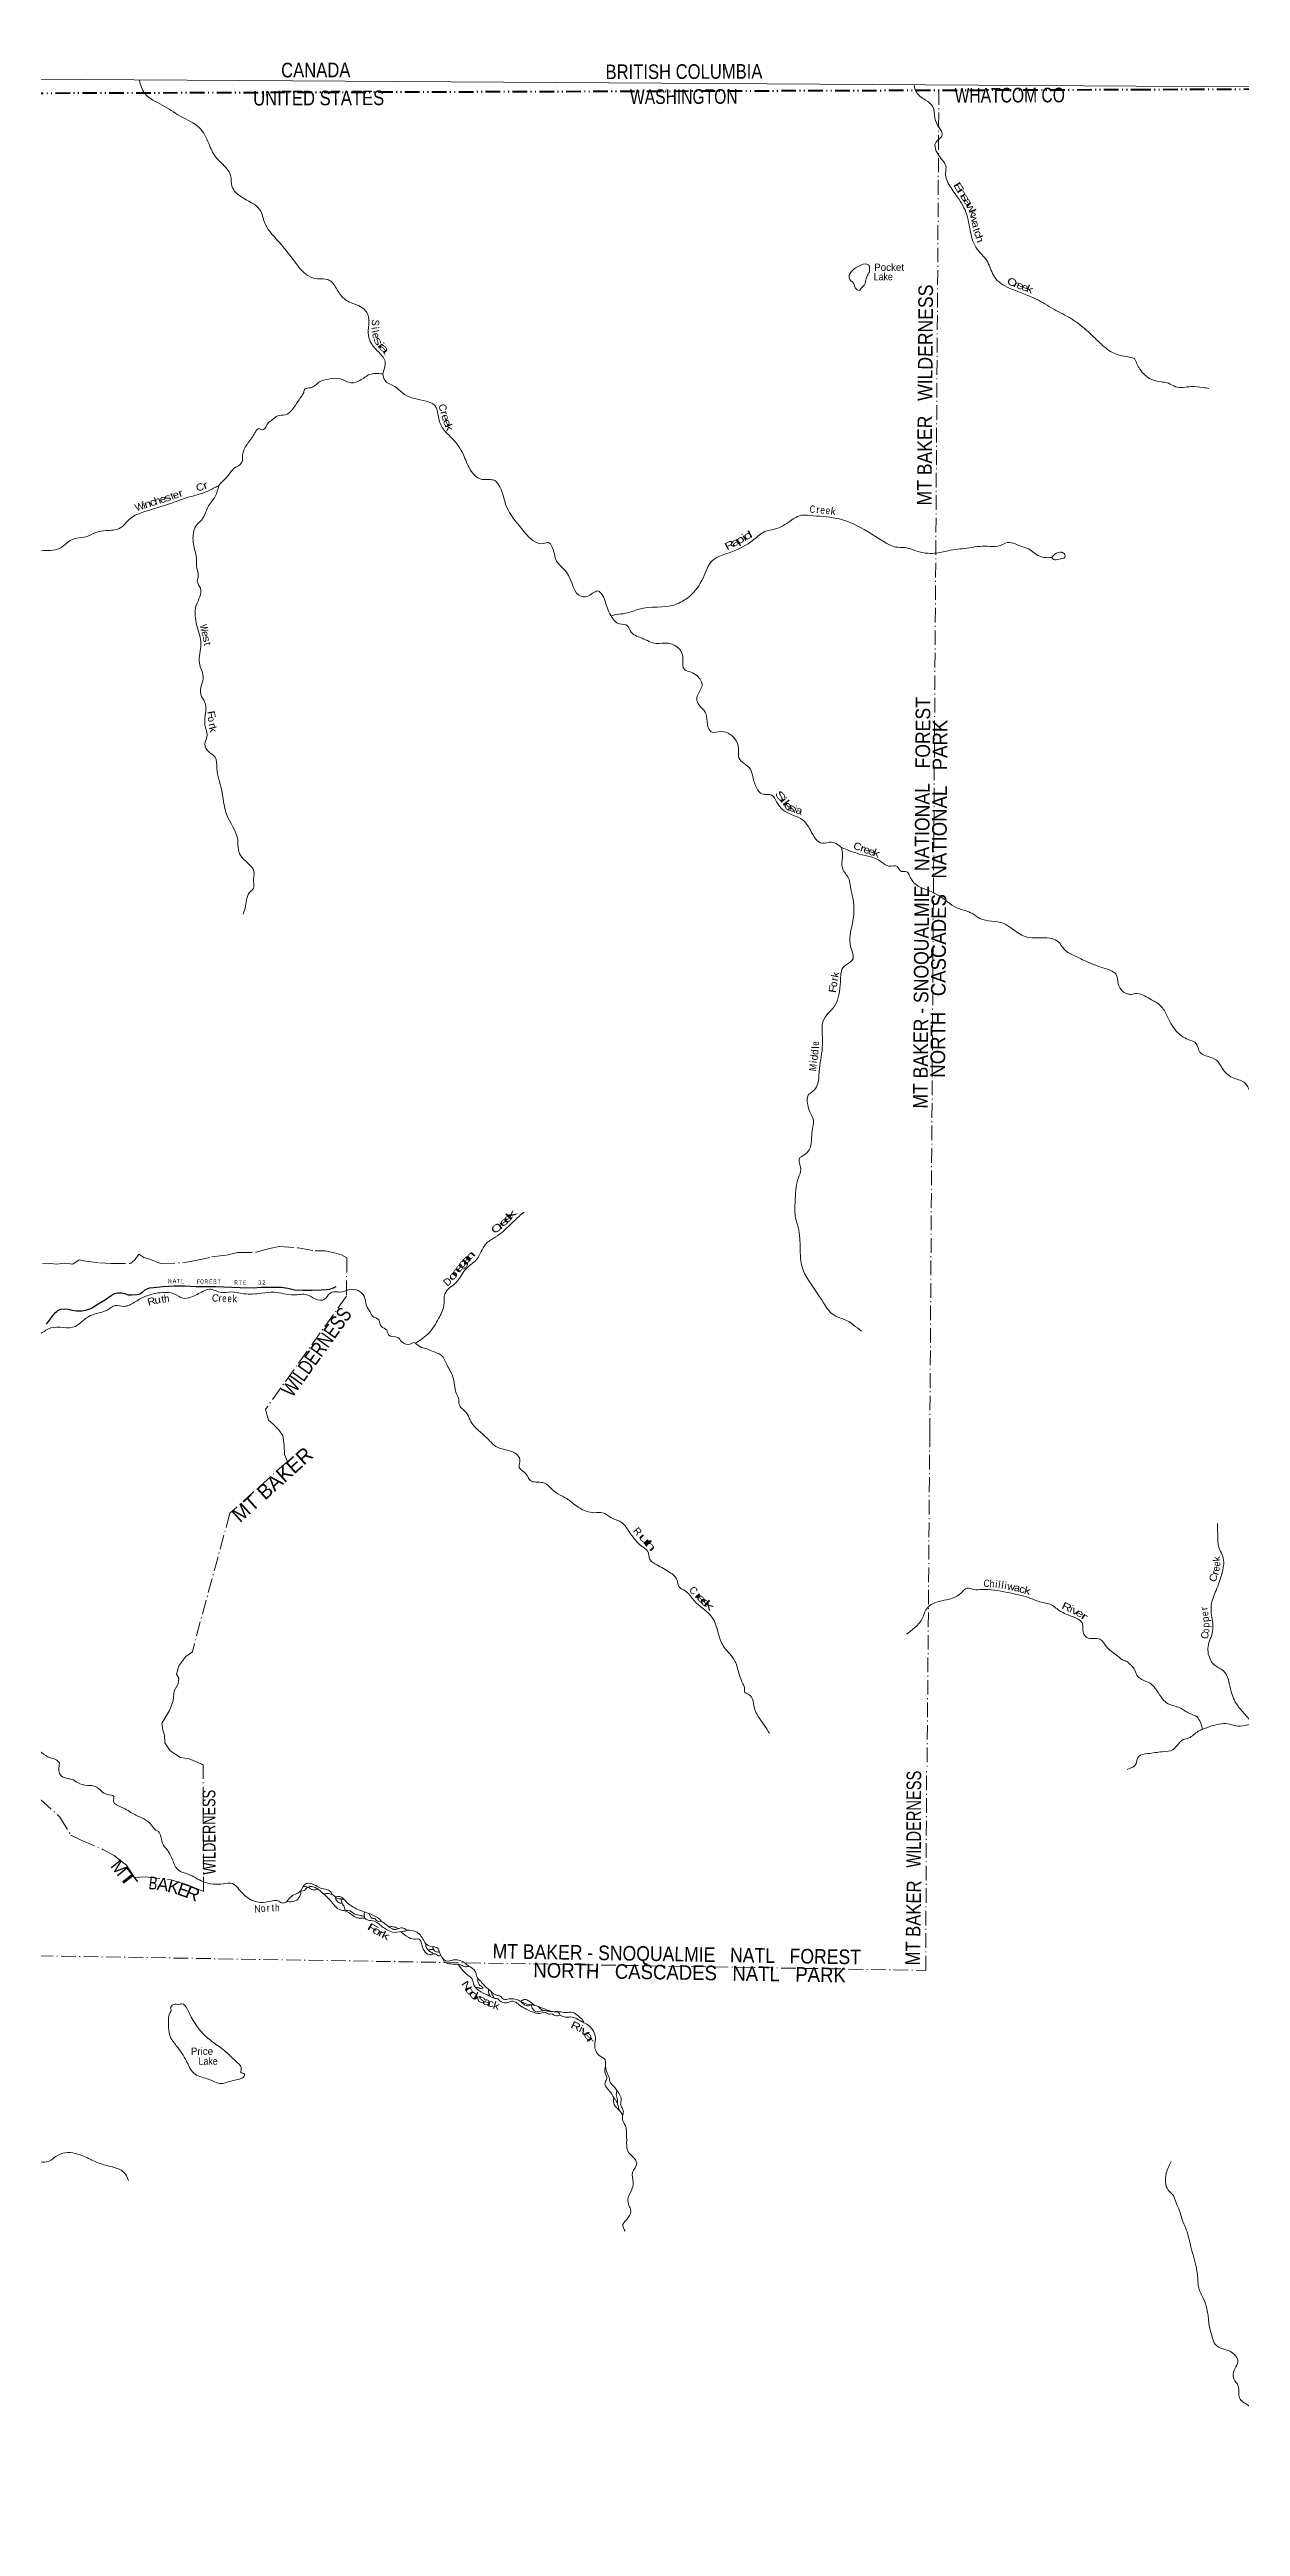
# Model space of a CAD drawing. Header units: feet. Extents: x -244583 to 4, y 367440 to 553773.
# Drawn here: x -151029 to -118425, y 485155 to 552939 of the extents above; entities that cross this region are included whole.
import ezdxf
from ezdxf.enums import TextEntityAlignment as Align

# ---------------------------------------------------------------- set-up
doc = ezdxf.new("R2010")
doc.units = ezdxf.units.FT
doc.header["$LTSCALE"] = 80
doc.linetypes.add('DASH_DOUBLE_DOT', pattern=[9.2, 5, -1.2, 0.3, -1.2, 0.3, -1.2])
doc.linetypes.add('DOT_DASHED', pattern=[7.7, 5, -1.2, 0.3, -1.2])
for name, color, linetype, lineweight in [('10', 7, 'DASH_DOUBLE_DOT', 70), ('29', 7, 'Continuous', 25), ('39', 7, 'Continuous', 13), ('4', 7, 'Continuous', 13), ('44', 7, 'DOT_DASHED', 13)]:
    doc.layers.add(name, color=color, linetype=linetype, lineweight=lineweight)
for name, color, linetype in [('12', 7, 'Continuous'), ('30', 7, 'Continuous'), ('41', 7, 'Continuous')]:
    doc.layers.add(name, color=color, linetype=linetype)

msp = doc.modelspace()

# ---------------------------------------------------------------- linework, layer by layer
at = {"layer": '10'}
for p, q in [((-151602.39, 551746.4), (-121280.68, 551845.33)), ((-121280.67, 551846.84), (-90959.98, 551960.61))]:
    msp.add_line(p, q, dxfattribs=at)
at = {"layer": '29'}
for points in [[(-151108.91, 518058.21), (-151028.42, 518164.59), (-150973.2, 518238.29), (-150925.74, 518303.61), (-150863.3, 518372.83), (-150832.1, 518406.42), (-150805.21, 518430.01), (-150762.17, 518453.18), (-150709.3, 518465.98), (-150626.09, 518475.79), (-150519.34, 518467.11), (-150414.93, 518442.13), (-150294.63, 518420.97), (-150140.6, 518424.88), (-150037.14, 518440.41), (-149944.91, 518465.34), (-149863.7, 518504.71), (-149744.29, 518588.64), (-149589.97, 518681.95), (-149493.9, 518735.96), (-149337.51, 518843.22), (-149263.73, 518885.53), (-149203.7, 518909.02), (-149161.95, 518916.84), (-149058.91, 518910.86), (-148976.5, 518894.55), (-148880.33, 518863.72), (-148781.45, 518859.12), (-148625.65, 518867.22), (-148560.35, 518891.83), (-148484.41, 518936.41), (-148401.67, 519009.15), (-148354.69, 519028.17), (-148279.35, 519050.5), (-148184.13, 519060.17)], [(-148184.13, 519060.17), (-147920.68, 519089.75), (-147627.16, 519110.46), (-147326.31, 519102.64), (-147023.6, 519088.7), (-146779.01, 519092.46), (-146471.95, 519090.55), (-146036.13, 519067.07), (-145807.97, 519061.14), (-145458.66, 519052.06), (-145227.84, 519070.35), (-144934.85, 519070.83), (-144684.43, 519066.34), (-144509.35, 519039.53), (-144320.7, 519000.37), (-144092.57, 518984.17), (-143841.82, 518991.82), (-143589.11, 518997.39), (-143454.23, 519002.98), (-143352.45, 519013.42), (-143255.88, 519049.95), (-143178.47, 519091.96)]]:
    msp.add_lwpolyline(points, dxfattribs=at)
at = {"layer": '39'}
for p, q in [((-143053.35, 502325.45), (-142969.32, 502323.4)), ((-135335.05, 496414.91), (-135421.17, 496538.97))]:
    msp.add_line(p, q, dxfattribs=at)
for points in [[(-148574.83, 552103.27), (-148419.28, 551736.4), (-147945.95, 551417.03), (-147450.39, 551119.96), (-146920.44, 550792.56), (-146669.44, 550367.71), (-146483.19, 550003.52), (-146171.6, 549673.88), (-146074.43, 549495.83), (-146033.79, 549198.3), (-145788.95, 548913.12), (-145269.09, 548551.3), (-145135.4, 548191.1), (-144967.4, 547920.02), (-144688.17, 547606.53), (-144325.95, 547143.33), (-143957.71, 546755.04), (-143694.8, 546664.21), (-143409.71, 546642.23), (-143308.57, 546577.56), (-143102.14, 546282.21), (-142865.43, 546053.71), (-142477.11, 545880.01), (-142313.21, 545683.82), (-142300.69, 545119.05), (-142221.69, 544900.5), (-142005.18, 544643.63), (-141837.19, 544378.62), (-141885.54, 544131.6), (-141905.71, 544060.73)], [(-127360, 551970.47), (-127298.97, 551769.97), (-127046.09, 551555.65), (-126849.85, 551375.68), (-126793.02, 551061.97), (-126677.61, 550809.05), (-126594.57, 550594.56), (-126628.89, 550531.77), (-126766.29, 550398.03), (-126683.15, 550037.78), (-126486.81, 549710.04), (-126498.84, 549558.21), (-126464.34, 549374.03), (-126261.92, 549024.03), (-125966.4, 548548.61), (-125828.55, 548004.21), (-125668.5, 547528.66), (-125344.72, 547118.05), (-125162.48, 546715.4), (-124755.88, 546412.17), (-124019.72, 546111.29), (-123538.33, 545834.45), (-123050.88, 545567.73), (-122810.17, 545399.96), (-122526.94, 545155.3), (-122201.21, 544843.89), (-121833.07, 544605.4), (-121467.06, 544522.77), (-121321.97, 544482.59)], [(-128583.62, 546938.65), (-128583.67, 547009.5), (-128656.49, 547064.09), (-128840.46, 547029.49), (-129044.57, 546895.67), (-129141.5, 546715.41), (-129103.02, 546622.33), (-129024.12, 546553.59), (-128985.63, 546444.31), (-128914.82, 546367.46), (-128868.3, 546349.29), (-128785.46, 546432.37), (-128716.77, 546509.36), (-128694.58, 546588.33), (-128634.04, 546760.46), (-128577.52, 546890.08), (-128583.62, 546938.65)], [(-121324.3, 544483.23), (-121180.61, 544194), (-120850.67, 543907.18), (-120557.49, 543840.86), (-120395.74, 543804.69), (-120203.57, 543711.9), (-119771.06, 543716.62), (-119455.72, 543690.81), (-119287.92, 543666.79)], [(-146396.21, 541005.53), (-146258.83, 541155.47), (-146153.76, 541262.87), (-145963.86, 541489.78), (-145846.64, 541558.73), (-145747.66, 541686.36), (-145743.7, 541817.95), (-145671.08, 542056.89), (-145465.05, 542348.6), (-145384.27, 542488.36), (-145315.57, 542559.28), (-145188.18, 542535.12), (-145042.73, 542721.5), (-144925.53, 542812.71), (-144782.04, 542916.1), (-144577.85, 542940.6), (-144365.67, 543106.81), (-144173.78, 543388.38), (-144070.78, 543556.5), (-144032.43, 543649.66), (-143888.9, 543682.2), (-143634.26, 543846.42), (-143393.71, 543921.57), (-143062.12, 543923.93), (-142766.86, 543816.94), (-142530.35, 543883.98), (-142257.51, 544048.23), (-142120.04, 544076.71), (-141905.71, 544060.73)], [(-141905.71, 544060.73), (-141844.94, 543878.6), (-141575.92, 543714.91), (-141310.91, 543502.62), (-140718.38, 543314.96), (-140487.81, 543205.89), (-140382.46, 542884.13), (-140254.86, 542558.34), (-140001.95, 542293.41), (-139698.37, 541850.4), (-139516.13, 541449.77), (-139190.42, 541174.79), (-138842.64, 541142.75), (-138745.53, 541045.69), (-138514.61, 540424.46), (-138105.8, 539829.72), (-137782.07, 539491.99), (-137507.05, 539419.39), (-137367.56, 539447.88), (-137274.48, 539342.71), (-137146.83, 538935.95), (-136875.7, 538638.65), (-136460.76, 537967), (-136270.72, 537989.46), (-136001.9, 538117.26), (-135912.88, 538034.36), (-135756.94, 537649.89), (-135665.82, 537447.56)], [(-151687.52, 539368.08), (-151500.24, 539287.79), (-151192.88, 539233.44), (-150707.69, 539314.91), (-150426.79, 539519.65), (-150279.23, 539564.33), (-150024.5, 539607.1), (-149769.82, 539720.72), (-149476.69, 539775.67), (-149118.86, 539832.72), (-148807.68, 540112.39), (-148443.87, 540286.85), (-147744.46, 540508.21), (-147257.3, 540676.72), (-146786.31, 540818.9), (-146501.31, 540950.77), (-146396.21, 541005.53)], [(-146396.21, 541005.53), (-146493.06, 540711.91), (-146697.07, 540412.1), (-146854.55, 540081.98), (-147000.02, 539932.03), (-147078.75, 539755.84), (-147080.5, 539353), (-147001.4, 538978.58), (-147003.28, 538778.17), (-146956.61, 538529.23), (-146982.8, 538393.57), (-146897.75, 538195.28), (-147010.66, 537725.52), (-146994.11, 537174.92), (-146886.61, 536673), (-146926.69, 536150.69), (-146823.32, 535776.3), (-146865.63, 535547.51), (-146887.69, 535288.37), (-146782.42, 535084.02), (-146780.06, 534590.09), (-146767.81, 534418.04), (-146713.07, 534189.35), (-146773.54, 533922.08), (-146690.52, 533737.95), (-146500.36, 533582.27), (-146449.6, 533264.5), (-146321.84, 532695.8), (-146181.87, 532015.77), (-145878.12, 531317.69), (-145857.71, 531036.33), (-145811.11, 530900.75), (-145432.72, 530447.69), (-145444.65, 530158.2), (-145448.58, 529982.08), (-145531.42, 529896.97), (-145662.57, 529502.1), (-145725.25, 529274.79)], [(-123590.27, 539036.67), (-123792.52, 539038.57), (-124031.17, 539131.44), (-124182.89, 539250.72), (-124387.15, 539327.44), (-124801.71, 539444.43), (-125070.55, 539344.97), (-125347.54, 539346.71), (-125911.61, 539295.53), (-126429.15, 539224.15), (-126789, 539154.96), (-127312.7, 539223.26), (-127603.91, 539312.03), (-127872.83, 539323.9), (-128105.41, 539420.84), (-128936.73, 539915.95), (-129480.74, 540109.73), (-130222.81, 540187.93), (-130437.13, 540193.78), (-130740.31, 540043.67), (-131182.94, 539810.43), (-131447.76, 539745.38), (-131750.89, 539528.47), (-132423.93, 539167.46), (-132878.7, 538954.45), (-133139.19, 538476.45), (-133510.88, 537974.04), (-133911.05, 537746.91), (-134887.52, 537624.46), (-135257.45, 537510.72), (-135516.22, 537478.07), (-135663.16, 537445.1)], [(-123589.3, 539035.63), (-123503.46, 539131.98), (-123325.57, 539180.74), (-123232.52, 539120.11), (-123234.5, 539045.21), (-123392.17, 538996.46), (-123539.75, 538982.14), (-123590.34, 539036.75)], [(-135665.82, 537447.56), (-135421.02, 537221.08), (-135208.69, 537170.69), (-135137.84, 537039.18), (-134806.11, 536828.99), (-134425.9, 536685.65), (-134086.24, 536690.04), (-133736.3, 536465.7), (-133691.69, 536271.41), (-133644.98, 535971.86), (-133471.06, 535901.18), (-133297.1, 535796.09), (-133165.51, 535533.07), (-133298.75, 535239.41), (-133294.6, 535085.56), (-133059.85, 534767.98), (-133017.19, 534464.38), (-132917.98, 534268.12), (-132643.01, 534272.45), (-132224.31, 534007.69), (-132165.5, 533754.71), (-132155.26, 533558.36), (-131843.68, 533248.96), (-131772.78, 533038.5), (-131667.43, 532722.81), (-131515.68, 532567.1), (-131262.92, 532532.94), (-131123.3, 532354.94), (-130947.24, 532126.37), (-130411.27, 531859.71), (-130198.78, 531576.52), (-129870.99, 531216.52), (-129626.37, 531249.16), (-129454.47, 531184.56), (-129350.52, 531099.47)], [(-129350.82, 531101.49), (-129320.83, 530899.26), (-129336.81, 530609.77), (-129300.33, 530482.28), (-129138.41, 530229.4), (-129103.91, 530033.08), (-129036.98, 529727.47), (-129020.45, 529205.22), (-129101.03, 528771.93), (-129112.95, 528464.22), (-129052, 528018.94), (-129278.33, 527848.67), (-129375.09, 527423.46), (-129423.37, 527071.18), (-129520.24, 526793.75), (-129702.06, 526574.94), (-129857.57, 526329.84), (-129873.51, 525983.67), (-129873.26, 525617.27), (-129959.77, 524973.45), (-130010.06, 524596.87), (-130129.24, 524434.81), (-130256.54, 524327.39), (-130272.54, 524062.19), (-130217.82, 523869.93), (-130116.57, 523639.27), (-130152.76, 523341.65), (-130200.98, 522898.28), (-130411.1, 522661.22), (-130491.94, 522610.53), (-130467.5, 522357.52), (-130542.09, 522025.46), (-130616.48, 521420.11), (-130614.19, 521017.27), (-130535.12, 520699.54), (-130478.12, 520122.66), (-130441.42, 519679.38), (-129937.38, 518795.26), (-129506.37, 518275.45), (-129192.9, 518152.29), (-129027.04, 518041.12), (-128802.49, 517863.21)], [(-129351.3, 531101.66), (-128859.87, 530924.02), (-128259.23, 530712.08), (-128044.83, 530592.86), (-127824.44, 530582.96), (-127703.04, 530445.43), (-127583.75, 530449.6), (-127456.25, 530267.55), (-126968.75, 529923.91), (-126687.62, 529788.56), (-126194.06, 529453.03), (-125761.27, 529291.52), (-125559, 529160.15), (-124922.02, 529027.19), (-124636.82, 528849.34), (-124266.68, 528649.31), (-123728.85, 528627.58), (-123423.49, 528530.73), (-123245.41, 528308.23), (-122964.26, 528134.43), (-122531.44, 527934.46), (-122070.35, 527768.93), (-121835.73, 527641.64), (-121770.84, 527368.42), (-121655.46, 527170.16), (-121517.92, 527093.37), (-121416.82, 527079.3)], [(-121416.82, 527079.3), (-121264.36, 527107.58), (-121054.05, 527041.13), (-120857.82, 526934.19), (-120612.98, 526772.69), (-120444.77, 526505.85), (-120187.35, 526079.3), (-119853.46, 525845.09), (-119637, 525732.11), (-119537.58, 525503.62), (-119260.45, 525366.45), (-119039.92, 525237.29), (-118887.94, 525006.85), (-118602.58, 524788.75), (-118295.14, 524653.66), (-118161.38, 524439.38), (-117952.84, 524231.28), (-117788.75, 524013), (-117646.94, 523816.94), (-117369.34, 523410.65), (-117233.59, 523212.56), (-116962.05, 522802.22), (-116929.32, 522573.61), (-116799.74, 522444.31), (-116666.12, 522310.97), (-116669.6, 521983.16), (-116622.89, 521853.73), (-116588.17, 521643.34), (-116587.37, 521179.97), (-116607.17, 520943.19), (-116576.36, 520653.88), (-116610.46, 520506.11), (-116922.72, 519918.82), (-117015.32, 519700.14), (-117146.36, 519505.68), (-117356.35, 519383.94), (-117438.98, 519250.26), (-117521.23, 518894), (-117692.58, 518634.73), (-117777.09, 518416.06), (-117821, 518090.22), (-117842.37, 517588.36), (-117732.72, 517295.12), (-117639.35, 517064.59), (-117210.29, 516725.31), (-116936.78, 516345.32), (-116869.6, 516064.16), (-116968.24, 515835.36), (-117044.74, 515661.22), (-117070.48, 515351.59), (-117260.08, 515126.68), (-117296.31, 515037.59), (-117328.51, 514954.58)], [(-141006.77, 517538.58), (-140630.34, 517828.94), (-140377.86, 518209.76), (-140234.55, 518568.21), (-140204.44, 518890.11), (-139909.46, 519192.03), (-139749.87, 519402.72), (-139634.74, 519566.81), (-139327.6, 519838.38), (-139097.38, 520241.45), (-138826.58, 520436.06), (-138602.27, 520604.31), (-138309.29, 520885.98), (-138036.51, 521125.13)], [(-151837.16, 517615.57), (-151524.03, 517704.52), (-151261.26, 517810.05), (-150990.42, 517954.06), (-150321.22, 517997.24), (-150183.8, 518092.53), (-149951.4, 518270.9), (-149749.27, 518348.03), (-149454.14, 518441.45), (-149229.8, 518567.18), (-148995.25, 518545.15), (-148702.16, 518656.79), (-148419.2, 518810.92), (-147936.05, 518924.78), (-147622.64, 518888.66), (-147379.94, 518769.47), (-147157.55, 518796.01), (-146822.03, 518958.3), (-146646.17, 519013.13), (-146328.68, 518924.38), (-146063.82, 518938.82), (-145716.03, 518890.59), (-145226.75, 518903.23), (-144874.97, 518931.93), (-144341.14, 518857.57), (-143987.32, 518864), (-143760.8, 518750.87), (-143497.95, 518736.97), (-143348.45, 518909.19), (-143130.11, 518937.75), (-143077.53, 518931.73), (-142810.7, 519008.92), (-142416.31, 518821.06), (-142353.46, 518562.02), (-142254.27, 518396.12), (-142187.47, 518276.76), (-142017.57, 518177.74), (-141944.66, 517991.57), (-141799.02, 517894.55), (-141742.31, 517754.93), (-141497.62, 517694.45), (-141392.41, 517583.22), (-141135.59, 517520.73), (-141062.83, 517551.17), (-141010.25, 517541.1)], [(-141010.25, 517541.1), (-140842.36, 517419.81), (-140698.78, 517381.49), (-140530.92, 517312.84), (-140308.44, 517209.82), (-140142.46, 516932.66), (-139984.54, 516608.93), (-139923.65, 516266.88), (-139905.4, 516192), (-139836.55, 516036.2), (-139789.89, 515803.45), (-139684.69, 515708.42), (-139466.09, 515346.29), (-139209.13, 515081.36), (-138980.52, 514869.04), (-138810.57, 514711.32), (-138458.69, 514598.31), (-138155.25, 514351.65), (-138169.26, 514139.09), (-137987.17, 513961.13), (-137863.71, 513777.04), (-137530.07, 513720.7), (-137167.97, 513447.79), (-136927.28, 513316.45), (-136553.05, 513049.62), (-136108.14, 512898.25), (-135887.76, 512898.47), (-135663.24, 512765.09), (-135380.1, 512637.85), (-135129.18, 512332.43), (-134781.16, 511952.22), (-134651.68, 511836.96), (-134594.93, 511624.47), (-134404.77, 511468.79), (-134046.76, 511264.69), (-133848.47, 511052.34), (-133791.73, 510860.09), (-133631.94, 510761.06), (-133391.16, 510502.19), (-132869.18, 510002.72), (-132638.25, 509351.12), (-132565.38, 509225.69), (-132263.86, 508837.33), (-132144.31, 508454.85), (-132046.75, 508213.29)], [(-119056.55, 512598.59), (-119045.73, 512181.77), (-119033.31, 512011.81), (-118899.3, 511653.87), (-118934.94, 511222.81), (-119093.83, 510773.35), (-119226.51, 510358.33), (-119195.46, 509933.45), (-119186.89, 509650.17), (-119313.5, 509233.14), (-119236.04, 508850.82), (-119150.96, 508739.66), (-118894, 508574.13), (-118703.17, 508084.75), (-118538.74, 507670.19), (-118330.13, 507415.55), (-118074.96, 507120.52)], [(-127569.6, 509570.84), (-127327.11, 509767.45), (-127127.12, 510020.69), (-127038.3, 510239.4), (-126828.15, 510415.73), (-126361.19, 510541.71), (-126066.11, 510708.01), (-125910.51, 510833.67), (-125730.54, 510799.44), (-125500.05, 510797.65), (-124812.56, 510715.35), (-124209.95, 510568.19), (-123882.32, 510449.09), (-123641.69, 510392.65), (-123384.79, 510218.82), (-122982.32, 510035.02), (-122747.66, 509857.11), (-122735.39, 509646.6), (-122632.16, 509480.71), (-122274.26, 509432.49), (-122096.2, 509230.24), (-121821.07, 509001.77), (-121653.17, 508872.38), (-121515.36, 508817.2)], [(-121515.36, 508817.2), (-121319.38, 508590.6), (-121234.19, 508414.69), (-121124.9, 508331.9), (-120900.38, 508229.05), (-120558.07, 507800.6), (-120406.26, 507669.31), (-120086.73, 507558.52), (-119817.65, 507401.1), (-119615.38, 507308.34), (-119522.15, 507160.77), (-119460.98, 506973.51)], [(-132046.75, 508213.29), (-132002.55, 508110.86), (-131992.35, 507977.27), (-131935.72, 507951.01), (-131783.97, 507797.31), (-131731.23, 507546.35), (-131581.42, 507252.98), (-131445.82, 507058.78), (-131322.35, 506860.53)], [(-119460.98, 506973.51), (-119243.05, 507051.93), (-118766.18, 507119.45), (-118479.07, 507057.17), (-118268.92, 507085.82), (-118074.96, 507120.52)], [(-151910.56, 506942.68), (-151815.89, 506835.68), (-151639.98, 506811.57), (-151498.38, 506712.52), (-151374.87, 506453.54), (-151247.41, 506332.21), (-151006.71, 506190.75), (-150788.45, 506092.75), (-150756, 506042.47)], [(-121524.94, 505872.74), (-121282.64, 506035), (-121260.57, 506130.14), (-121214.24, 506223.29), (-120961.74, 506304.62), (-120569.73, 506353.79), (-120266.67, 506416.99), (-120125.45, 506571), (-119990.24, 506688.57), (-119840.75, 506733.32), (-119582.36, 506915.83), (-119460.98, 506973.51)], [(-150756, 506042.47), (-150737.91, 505728.99), (-150546.5, 505624.39), (-150413.17, 505601.13), (-150264.14, 505511), (-149987.58, 505436.1), (-149761.31, 505400.01), (-149610.49, 505275.48), (-149463.44, 505191.43), (-149269.74, 505125.25), (-149276.68, 505001.9), (-149047.29, 504834.29), (-148731.02, 504653.89), (-148450.84, 504518.28), (-148237.66, 504346.74), (-148123.31, 504214.39), (-148048.79, 504169.33), (-147981, 504031.26), (-147909.8, 503802.12), (-147779.54, 503631.21), (-147661.85, 503399.71), (-147504.03, 503121.38), (-147235.86, 503004.05), (-146822.68, 502798.66), (-146262.84, 502739.84), (-146022.11, 502746.12), (-145835.18, 502580.86), (-145497.39, 502297.13), (-145176.25, 502234.03), (-144888.7, 502282.45), (-144781.53, 502279.62), (-144670.71, 502220.12), (-144575.57, 502231.55), (-144534.15, 502253.56)], [(-144534.73, 502253.25), (-144408.54, 502398.21), (-144260.34, 502475.99), (-144207.59, 502499.87), (-144156.73, 502541.97)], [(-144534.15, 502253.56), (-144300.18, 502276.01), (-144175.96, 502396.46), (-144155.37, 502446.88), (-144156.73, 502541.97)], [(-144156.73, 502541.97), (-143995.5, 502747.11), (-143781.31, 502717.18), (-143632.25, 502631.1), (-143420.25, 502578.93), (-143320.41, 502506.25), (-143295.57, 502445.63)], [(-144156.73, 502541.97), (-144033.1, 502577.46), (-143978.05, 502639.76), (-143946.53, 502651.86)], [(-144062.68, 502660.48), (-144020.32, 502668.4), (-143945.6, 502651.65)], [(-143945.6, 502651.65), (-143852.44, 502669.16), (-143781.77, 502652.45), (-143677.14, 502596.83)], [(-143944.98, 502651.77), (-143820.76, 502573.84), (-143749.91, 502581.4), (-143677.14, 502596.83)], [(-143677.14, 502596.83), (-143582.53, 502511.37), (-143524.2, 502466.42), (-143418.94, 502477.77), (-143297.81, 502446.52)], [(-143524.23, 502466.44), (-143341.44, 502282.98), (-143060.08, 502028), (-142944.94, 502006.91)], [(-143213.31, 502383.17), (-143247.39, 502425.91), (-143297.81, 502446.52)], [(-143213.87, 502383.87), (-143081.78, 502392.3), (-142870.65, 502216.74), (-142546.37, 502024.15), (-142213.53, 501900.27), (-142008.05, 501783.42), (-141947.79, 501724.3)], [(-143213.45, 502383.34), (-143157.51, 502265.42), (-143078.99, 502214.26), (-143019.46, 502211.42)], [(-143213.31, 502383.17), (-143142.82, 502340.16), (-143082.23, 502327.57), (-143053.92, 502327.36)], [(-143053.92, 502327.36), (-143018.36, 502207.73), (-142962.42, 502110.21), (-142939.53, 502007.34)], [(-142944.94, 502006.91), (-142851.85, 502014.3), (-142674.56, 501915.87), (-142523.16, 501874.27), (-142399.65, 501851.17)], [(-142943.38, 502007.03), (-142755.6, 501896.24), (-142616.62, 501814.28), (-142499.41, 501801.27), (-142397.64, 501803.45)], [(-142403.55, 501968.65), (-142398.23, 501808.6), (-142325.8, 501753.43), (-142146, 501723.76), (-141948.75, 501588.77), (-141829.96, 501511), (-141638.46, 501420.55), (-141369.34, 501436.74), (-141263.9, 501474.39), (-141285.96, 501500.85), (-141411.13, 501534.16), (-141575.28, 501488.86), (-141710.35, 501550.57), (-141857.28, 501652.82), (-141947.79, 501724.3)], [(-142272.35, 501924.12), (-142236.26, 501831.66), (-142173.83, 501792.75), (-142127.24, 501802.52)], [(-142127.24, 501802.52), (-142095.2, 501757.77), (-142016.62, 501714.7), (-141945.46, 501722.46)], [(-141735.46, 501567.02), (-141655.6, 501570.38), (-141588.93, 501559.77), (-141468.71, 501518.67)], [(-141409.38, 501428.38), (-141196.57, 501271.58), (-140996.64, 501227.6), (-140919.76, 501231.07), (-140875.58, 501186.23), (-140826.08, 501036.16), (-140746.31, 500875.75), (-140599.2, 500799.79), (-140520.13, 500825.5)], [(-141261.94, 501477.84), (-141065.83, 501454.7), (-140900.65, 501360.4), (-140812.5, 501240.38), (-140732.52, 501110.31), (-140617.74, 501038.65), (-140393.7, 500972.23), (-140351.34, 500867.44), (-140319.69, 500780.76)], [(-140732.94, 501110.83), (-140701.1, 500976.56), (-140564.4, 500858.2), (-140520.13, 500825.5)], [(-140660.24, 500919.32), (-140586.05, 500943.33), (-140525.39, 500940.85), (-140501.16, 500934.6)], [(-140540.26, 501021.64), (-140489.18, 500912.26), (-140416.6, 500879.34), (-140351.25, 500867.18)], [(-140520.13, 500825.5), (-140433.28, 500808.66), (-140389.06, 500769.89), (-140319.24, 500780.1)], [(-140320.21, 500781.52), (-140270.16, 500708.31), (-140185.72, 500636.87), (-139967.14, 500657.49), (-139765.06, 500631.7), (-139549.67, 500486.45)], [(-140250.03, 500682.07), (-140238.35, 500631.2), (-140097.3, 500555.29), (-139905.24, 500543.74), (-139842.57, 500539.22)], [(-139842.57, 500539.22), (-139731.55, 500508.04), (-139675.12, 500479.3), (-139544.01, 500481.89)], [(-139841.68, 500538.97), (-139696.28, 500347.96), (-139537.44, 500213.25), (-139463.16, 500135.82), (-139411.69, 499977.64), (-139277.27, 499822.89), (-139029.42, 499691.56), (-138858.05, 499613.4), (-138757.03, 499598.48)], [(-139549.67, 500486.45), (-139374.71, 500345.55), (-139345.01, 500254.29), (-139309.32, 500152.88)], [(-139153.43, 499888.72), (-139212.23, 499866.9), (-139268.69, 499891.6), (-139363.46, 499904.82)], [(-139310.66, 500156.7), (-139198.84, 500044.83), (-139090.46, 499926.68), (-138945.68, 499806.24)], [(-139310.12, 500155.16), (-139278.02, 500002.94), (-139205.72, 499929.57), (-139153.43, 499888.72)], [(-139009.4, 499859.25), (-139006.77, 499748.03), (-138960.76, 499653.77)], [(-138946.28, 499806.74), (-138907.96, 499706.83), (-138859.01, 499613.54)], [(-138945.68, 499806.24), (-138853.26, 499718.56), (-138768.54, 499687.58)], [(-138768.54, 499687.58), (-138689.82, 499664.73), (-138601.4, 499583.15), (-138449.64, 499592.13), (-138281.82, 499584.8), (-138162.8, 499541.42), (-137959.19, 499446.84), (-137839.04, 499427.46)], [(-138758.97, 499598.77), (-138704.84, 499541.44), (-138523.21, 499485.46), (-138383.36, 499526.89), (-138302.53, 499516.17), (-138171.66, 499432.25), (-137760.55, 499220.8), (-137550.28, 499209.11), (-137479.34, 499230.83), (-137414.84, 499200), (-137332.07, 499177.12), (-137271.38, 499178.69), (-137196.84, 499137.67), (-137053.79, 499143.19)], [(-138131, 499526.64), (-138018.95, 499576.76), (-137912.03, 499537.52), (-137755.29, 499422)], [(-147639.22, 499442.56), (-147712.78, 499335.89), (-147697.08, 499269.01), (-147723.72, 499218.64), (-147754.53, 499152.11), (-147770.55, 498889.24), (-147736.21, 498595.65), (-147558.21, 498311.09), (-147278.03, 497890.23), (-147084.13, 497565.1), (-146713.11, 497404.52), (-146563.84, 497348.78), (-146364.11, 497276.48), (-146064.29, 497345.04), (-145770.49, 497419.71), (-145691.04, 497500.03), (-145712.92, 497552.79), (-145793.62, 497581.72), (-145791.34, 497618.12), (-145780.57, 497711.09), (-145926.98, 497886.17), (-146230.37, 498171.67), (-146556.37, 498406.75), (-146813.69, 498629.19), (-147255.94, 499300.1), (-147408.52, 499461.06), (-147493.66, 499433.37), (-147560.3, 499448.03), (-147639.22, 499442.56)], [(-138131, 499526.64), (-138060.9, 499454.38), (-137955.43, 499406.35), (-137843.82, 499428.23)], [(-137841.5, 499427.86), (-137798.3, 499316.16), (-137683.55, 499240.45), (-137584.35, 499253.87), (-137511.41, 499271.53), (-137394.18, 499260.53), (-137295.17, 499247.65), (-137198.13, 499240.86), (-137067.04, 499187.27), (-137053.79, 499143.19)], [(-137840.1, 499427.63), (-137783.37, 499425.29), (-137644.12, 499381.76), (-137420.22, 499297.14), (-137306.73, 499249.1)], [(-137646.37, 499382.6), (-137599.99, 499330.86), (-137528.55, 499269.82)], [(-137224.64, 499242.96), (-137072.73, 499241.94), (-136909.05, 499220.48), (-136696.71, 499216.87), (-136551.75, 499122.72), (-136425.17, 499002.41), (-136397.33, 498941.52)], [(-137053.79, 499143.19), (-136901.84, 499095), (-136713.76, 499093.59), (-136596.78, 499046.18), (-136396.48, 498940.98)], [(-136397.96, 498941.92), (-136246.27, 498845.3), (-136158.03, 498739.44), (-136084.68, 498528.5), (-136104.24, 498336.46), (-135982.91, 498046.27), (-135821.99, 497921.66), (-135811.72, 497751.59)], [(-135810.93, 497748.6), (-135826.35, 497589.92), (-135771.02, 497405.41), (-135820.35, 497294.51), (-135804.8, 497205.39), (-135696.53, 497071.06), (-135581.36, 496884.65)], [(-135811.72, 497751.59), (-135755.91, 497540.84), (-135700.22, 497406.9), (-135690.62, 497334), (-135580.35, 497197.63), (-135498.24, 497081.71)], [(-135581.36, 496884.65), (-135567.74, 496691.79), (-135481.47, 496592.02), (-135421.17, 496538.97)], [(-135582.55, 496886.11), (-135526.4, 496816.91), (-135482.44, 496741.73)], [(-135495.15, 497076.91), (-135511.39, 496938.17), (-135487.65, 496863.14), (-135485.62, 496747.23)], [(-135498.24, 497081.71), (-135404.21, 496935.35), (-135380.9, 496799.63), (-135393.68, 496708.69), (-135355.92, 496613.33), (-135320.27, 496505.84), (-135335.06, 496416.94)], [(-135482.44, 496741.73), (-135456.89, 496636.34), (-135421.17, 496538.97)], [(-135335.06, 496416.94), (-135334.15, 496259.14), (-135254.37, 496100.75), (-135237.41, 495924.62), (-135228.64, 495734.39), (-135200.41, 495434.78), (-135064.02, 495273.94), (-134953.99, 495101.16), (-135067.09, 494839.02), (-135054.68, 494590.09), (-135074.14, 494412.22), (-135187.22, 494152.1), (-135180.39, 493974.02), (-135124.72, 493838.06), (-135185, 493607.9), (-135329.92, 493420.84), (-135272.6, 493232.27)], [(-148864.57, 494618.81), (-149004.48, 494854.52), (-149306.89, 494992.33), (-149682.33, 495100.34), (-150053.28, 495271.03), (-150600.62, 495380.33), (-150856.16, 495281.1), (-151024.91, 495156.94), (-151415.33, 495147.73), (-151760.84, 495196.85), (-151912.07, 495262.72), (-151990.69, 495293.63)], [(-120325.73, 495145.78), (-120455.39, 494824.04), (-120403.15, 494360.68), (-120259.68, 494208.94), (-120189.05, 494010.64), (-120092.14, 493796.17), (-120037.67, 493607.99), (-119908.49, 493272.11), (-119781.43, 492806.73), (-119591.97, 491932.63), (-119569.91, 491687.79), (-119436.66, 491386.31), (-119303.59, 490837.97), (-119281.48, 490655.86), (-119196.77, 490338.19), (-119116.03, 490139.9), (-118636.92, 489901.17), (-118493.52, 489660.39), (-118580.61, 489472.21), (-118605.08, 489195), (-118485.92, 488994.69), (-118453.79, 488672.96), (-118199.14, 488460.52), (-117871.76, 488150.96), (-117388.79, 487671.44), (-117057.42, 487278.92), (-116996.86, 487135.27), (-116750.29, 486930.92), (-116483.53, 486696.22), (-115998.3, 486532.36), (-115828.57, 486342.17), (-115675.14, 485975.94), (-115440.68, 485812.06), (-115262.77, 485749.35), (-115026.26, 485613.79), (-114791.73, 485540.97), (-114601.74, 485393.27), (-114215.59, 485255.71), (-113958.95, 484998.75), (-113759.12, 484492.91), (-113650.02, 484345.21), (-113360.96, 484179.31), (-112800.94, 483977.01), (-112384.49, 483782.79), (-112198.59, 483586.53), (-112204.89, 483264.8), (-112144.42, 482987.6), (-111849.37, 482716.48), (-111655.34, 482568.78), (-111362.22, 482419.07)]]:
    msp.add_spline(points, degree=3, dxfattribs=at)
at = {"layer": '4'}
msp.add_lwpolyline([(-242556.67, 552939.06), (-212238.1, 552626.27), (-181919.12, 552355.18), (-151599.78, 552125.8), (-121280.17, 551938.12), (-90960.33, 551792.15), (-60640.31, 551687.89), (-30320.19, 551625.32), (0, 551604.47), (0, 367439.54), (-30573.52, 367460.57), (-61146.96, 367523.64), (-91720.3, 367628.79), (-122293.46, 367775.97), (-152866.39, 367965.22), (-183439.04, 368196.52), (-214011.33, 368469.88), (-244583.22, 368785.28)], close=True, dxfattribs=at)
msp.add_lwpolyline([(-242556.67, 552939.06), (-212238.1, 552626.27), (-181919.12, 552355.18), (-151599.78, 552125.8), (-121280.17, 551938.12), (-90960.33, 551792.15), (-60640.31, 551687.89), (-30320.19, 551625.32), (0, 551604.47), (0, 367439.54), (-30573.52, 367460.57), (-61146.96, 367523.64), (-91720.3, 367628.79), (-122293.46, 367775.97), (-152866.39, 367965.22), (-183439.04, 368196.52), (-214011.33, 368469.88), (-244583.22, 368785.28)], close=True, dxfattribs=at)
at = {"layer": '44'}
for points in [[(-126681.09, 551827.71), (-126931.03, 515096.83), (-126931.04, 515094.8), (-127004.69, 505899.04)], [(-151222.3, 519712.97), (-151002.13, 519720.31), (-150828.51, 519703.52), (-150616.36, 519727.09), (-150388.25, 519697.97), (-150218.16, 519814.79), (-150086.98, 519788.03), (-149652.98, 519731.89), (-149346.06, 519714.65), (-148812.86, 519718.89), (-148681.18, 519825.73), (-148583.66, 519977.21), (-148448.7, 519883.64), (-148287.33, 519832.48), (-147994.91, 519720.14), (-147376.84, 519736.25), (-147027.22, 519795.78), (-146594.64, 519895.51), (-146174.36, 519946.7), (-145883.27, 520016.55), (-145372.27, 520024.93), (-145004.3, 520128.93), (-144743.56, 520182.69), (-144218.61, 520142.43), (-143754.39, 520065.95), (-143485.77, 520067.05), (-143229.49, 520011.52), (-143031.78, 519956.19), (-142890.74, 519868.67), (-142898.76, 518820.14), (-145120.01, 515722.56), (-145038.31, 515432.81), (-144909.48, 515319.02), (-144762.61, 515170.74), (-144646.1, 515006.38), (-144604.7, 514741.07), (-144599.58, 514492.07), (-144515.5, 514297.45), (-146092.15, 512881.83), (-147063.02, 509314.4), (-147118.41, 509087.88), (-147294.58, 508965), (-147485.41, 508706.55), (-147556.95, 508482.11), (-147486.68, 508372.56), (-147507.46, 508218.79), (-147619.27, 508026.87), (-147648.6, 507749.65), (-147744.52, 507486.82), (-147951.84, 507139.36), (-147928.35, 506944.96), (-147884.42, 506811.21), (-147875.13, 506598.63), (-147730.54, 506381.54), (-147446.47, 506198.39), (-147202.25, 506159.09), (-146881.73, 506022.29)], [(-151942.96, 500782.13), (-127042.64, 500372.73), (-127017.47, 505903.93)], [(-151919.12, 505783.97), (-151752.86, 505667.9), (-151280.29, 505047.46), (-150743.51, 504568), (-150447.5, 504076.99), (-150163.89, 503936.27), (-149566.02, 503684.85), (-149260.46, 503517.57), (-149148.17, 503429.32), (-148919.52, 503254.78), (-148774.38, 503024.49), (-148702.75, 502916.44), (-148407.31, 502935.48), (-147696.45, 502848.79), (-147204.7, 502695.67), (-146814.12, 502535.57), (-146825.5, 505986.53), (-146881.73, 506022.29)]]:
    msp.add_lwpolyline(points, dxfattribs=at)

# ---------------------------------------------------------------- texts
at = {"layer": '10'}
for s, width, p in [('CANADA', 0.85, (-144687.55, 552175.67)), ('BRITISH COLUMBIA', 0.85, (-135806.97, 552129.26)), ('UNITED STATES', 0.85, (-145453.99, 551406.95)), ('WASHINGTON', 0.8, (-135138.31, 551446.71))]:
    msp.add_text(s, height=400, rotation=0.187, dxfattribs=dict(at, width=width)).set_placement(p)
at = {"layer": '12', "width": 0.8}
msp.add_text('WHATCOM CO', height=400, rotation=0.187, dxfattribs=at).set_placement((-126250.73, 551485.76))
at = {"layer": '30'}
for s, rotation, width, p in [('N', 4.036, 0.7, (-147732.21, 519173.21)), ('A', 0.804, 0.75, (-147606.85, 519179.57)), ('T', 358.511, 0.85, (-147506.43, 519177.07)), ('L', 358.511, 0.8, (-147384.06, 519174.17)), ('F', 0.881, 0.75, (-146956.61, 519159.73)), ('O', 0.881, 0.65, (-146852, 519161.47)), ('R', 359.644, 0.65, (-146735.78, 519162.15)), ('E', 359.644, 0.7, (-146612.42, 519161.44)), ('S', 359.644, 0.7, (-146502.1, 519160.77)), ('T', 358.644, 0.85, (-146385.53, 519155.97)), ('R', 358.511, 0.65, (-145922.9, 519134.15)), ('T', 359.021, 0.85, (-145810.81, 519131.17)), ('E', 358.511, 0.7, (-145692.89, 519128.17)), ('3', 0.652, 0.75, (-145275.66, 519137.02)), ('2', 0.094, 0.75, (-145161.35, 519140.46))]:
    msp.add_text(s, height=120, rotation=rotation, dxfattribs=dict(at, width=width)).set_placement(p, align=Align.CENTER)
at = {"layer": '41'}
for s, rotation, width, p in [('E', 301.194, 1.65, (-126223.17, 549114.51)), ('n', 302.968, 1.7, (-126129.38, 548966.7)), ('s', 302.968, 1.85, (-126049.26, 548843.16)), ('a', 302.469, 1.65, (-125969.97, 548718.77)), ('w', 299.065, 1.45, (-125884.47, 548563.26)), ('k', 291.569, 1.4, (-125838.55, 548441.13)), ('w', 281.91, 1.1, (-125805.15, 548295.64)), ('a', 283.982, 1.15, (-125770.76, 548127.09)), ('c', 286.852, 1.25, (-125700.98, 547872.08)), ('h', 289.02, 1.25, (-125656.79, 547722.31)), ('C', 332.124, 1.3, (-124730.2, 546489.08)), ('r', 335.814, 1.45, (-124604.58, 546431.92)), ('e', 338.967, 1.25, (-124489.11, 546389.4)), ('e', 340.112, 1.2, (-124355.42, 546338.86)), ('k', 340.112, 1.35, (-124225.88, 546288.44)), ('e', 284.909, 1.05, (-142183.43, 545087.16)), ('s', 298.597, 1.7, (-142117.02, 544914.44)), ('i', 306.735, 1.55, (-142036.76, 544790.25)), ('a', 311.959, 2, (-141943.19, 544696.17)), ('r', 284.292, 1.2, (-140315.69, 542972.58)), ('e', 289.63, 1.2, (-140280.5, 542838.98)), ('e', 291.372, 1.25, (-140231.31, 542694.63)), ('k', 290.73, 1.4, (-140182.28, 542564.34)), ('C', 18.523, 1.1, (-146880.37, 540871.76)), ('r', 23.074, 1.45, (-146725.92, 540929.13)), ('n', 17.45, 1.25, (-148314.54, 540412.91)), ('c', 17.45, 1.3, (-148172.04, 540457.84)), ('h', 17.675, 1.2, (-148042.63, 540501.03)), ('e', 17.675, 1.15, (-147900.83, 540543.63)), ('s', 17.675, 1.35, (-147768.04, 540585.94)), ('t', 19.088, 1.05, (-147640.4, 540627.45)), ('e', 19.088, 1.15, (-147541.38, 540662.47)), ('r', 19.074, 1.3, (-147410.52, 540708.39)), ('C', 355.503, 0.8, (-130150.91, 540262.53)), ('e', 354.163, 0.85, (-129873.58, 540240.29)), ('e', 354.163, 0.85, (-129731.1, 540224.65)), ('k', 351.448, 1.05, (-129588.22, 540206.79)), ('p', 27.835, 1.5, (-132079.73, 539439.67)), ('i', 28.582, 1.25, (-131968.34, 539499.53)), ('d', 28.582, 1.65, (-131869.29, 539555.07)), ('R', 27.835, 1.4, (-132361.73, 539290.77)), ('a', 27.835, 1.5, (-132213.51, 539370.18)), ('W', 280.13, 0.8, (-146897.52, 537089.17)), ('e', 284.313, 1.05, (-146857.89, 536926.83)), ('s', 284.098, 1.25, (-146824.6, 536787.63)), ('F', 280.518, 1.3, (-146691.16, 534721.19)), ('o', 279.884, 0.95, (-146690.66, 534594.37)), ('r', 283.329, 1.15, (-146664.13, 534433.48)), ('k', 284.351, 1.2, (-146648.22, 534310.09)), ('S', 307.884, 1.75, (-131092.4, 532448.65)), ('i', 307.536, 1.6, (-131010.3, 532339.35)), ('l', 308.675, 1.55, (-130944.84, 532268.59)), ('e', 310.675, 1.85, (-130869.44, 532169.5)), ('s', 334.094, 1.6, (-130744.97, 532101.8)), ('a', 344.253, 1.2, (-130533.92, 532023.3)), ('C', 340.126, 1.1, (-128943.98, 531039.49)), ('r', 340.126, 1.35, (-128801.81, 530988.11)), ('e', 340.495, 1.2, (-128685.43, 530946.21)), ('e', 340.495, 1.2, (-128552.03, 530897.68)), ('k', 340.634, 1.35, (-128424.73, 530852.88)), ('k', 78.849, 1.1, (-129422.73, 527602.45)), ('r', 80.849, 1.05, (-129445.44, 527483.29)), ('F', 80.901, 1.3, (-129490.1, 527216.99)), ('d', 83.378, 1.05, (-129997.34, 525346)), ('e', 89.776, 0.7, (-129962.52, 525738.12)), ('M', 82.316, 0.9, (-130032.84, 525067.25)), ('C', 36.266, 1.5, (-138737.71, 520600.48)), ('r', 37.479, 1.95, (-138621.18, 520689.59)), ('e', 41.639, 1.9, (-138522.83, 520789.73)), ('e', 45.251, 2.05, (-138414.73, 520895.82)), ('k', 43.981, 2.25, (-138323.22, 520983.71)), ('a', 46.444, 2.1, (-139554.7, 519759.92)), ('n', 46.179, 2.1, (-139451.7, 519850.57)), ('o', 50.574, 1.8, (-139912.21, 519326.28)), ('n', 53.14, 1.8, (-139833.75, 519425.65)), ('e', 50.941, 1.8, (-139742.32, 519542.2)), ('g', 51.95, 1.9, (-139655.9, 519661.59)), ('R', 15.848, 1.15, (-148211.21, 518587.65)), ('u', 11.32, 1.15, (-148053.48, 518626.23)), ('C', 348.371, 0.95, (-146510.5, 518680.16)), ('e', 358.87, 0.75, (-146242.18, 518664.72)), ('e', 357.701, 0.75, (-146100.62, 518660.06)), ('k', 358.809, 0.9, (-145958.63, 518655.35)), ('u', 312.744, 2.1, (-134817.58, 512117.48)), ('t', 312.744, 1.9, (-134722.3, 512006.4)), ('h', 312.144, 2, (-134647.41, 511926.86)), ('C', 70.597, 1.1, (-119075.11, 511082.89)), ('r', 73.779, 1.25, (-119025.7, 511227.63)), ('e', 80.761, 0.95, (-118997.58, 511346.3)), ('e', 83.517, 0.85, (-118978.16, 511487.75)), ('r', 312.944, 2.15, (-133325.1, 510549.44)), ('e', 316.337, 2, (-133240.96, 510469.43)), ('e', 316.337, 2, (-133143.08, 510375.92)), ('k', 318.313, 2.15, (-133042.44, 510289.73)), ('C', 354.685, 0.85, (-125384.97, 510867.28)), ('h', 354.685, 0.9, (-125238.44, 510855.03)), ('w', 348.788, 1.1, (-124723.65, 510779.28)), ('a', 346.628, 1.1, (-124561.5, 510745.18)), ('c', 346.628, 1.15, (-124422.08, 510709.84)), ('k', 344.247, 1.25, (-124284.89, 510669.72)), ('R', 333.973, 1.35, (-123225.36, 510230.16)), ('i', 336.734, 1.1, (-123091.53, 510174.06)), ('v', 332.16, 1.5, (-122986.2, 510119.36)), ('e', 331.148, 1.45, (-122870.28, 510062.02)), ('r', 325.99, 1.8, (-122748.26, 509977.08)), ('r', 99.48, 1.05, (-119324.35, 510288.39)), ('e', 96.903, 0.9, (-119304.21, 510142.08)), ('p', 92.38, 0.85, (-119277.01, 509822.88)), ('o', 88.085, 0.75, (-119278.14, 509661.23)), ('N', 4.888, 0.85, (-145326.57, 501954.43)), ('o', 7.037, 0.85, (-145169.17, 501973.86)), ('h', 359.603, 0.8, (-144795.56, 501986.06)), ('F', 329.584, 1.8, (-142229.18, 501441.36)), ('o', 329.608, 1.5, (-142118.11, 501368.65)), ('r', 334.627, 1.5, (-141990.57, 501299.57)), ('k', 335.176, 1.5, (-141867.53, 501236.78)), ('N', 303.125, 1.45, (-139690.88, 499892.25)), ('o', 304.23, 1.6, (-139601.63, 499764.7)), ('o', 312.896, 1.95, (-139476.99, 499632.14)), ('k', 330.725, 1.65, (-139352.8, 499560.41)), ('s', 333.446, 1.6, (-139232.16, 499495.15)), ('a', 337.186, 1.35, (-139091.47, 499423.52)), ('c', 347.599, 1.15, (-138962.81, 499374.06)), ('k', 342.725, 1.3, (-138826.2, 499312.7)), ('R', 335.206, 1.35, (-136661.61, 498759.34)), ('i', 332.291, 1.2, (-136525.24, 498686.4)), ('v', 324.291, 1.8, (-136421.67, 498614.04)), ('e', 308.947, 1.8, (-136350.9, 498519.86)), ('r', 300.069, 1.65, (-136299.69, 498412.55))]:
    msp.add_text(s, height=200, rotation=rotation, dxfattribs=dict(at, width=width)).set_placement(p, align=Align.CENTER)
for s, rotation, p in [('t', 286.852, (-125739.24, 547981.18)), ('l', 281.987, (-142209.57, 545205.91)), ('i', 278.247, (-142209.83, 545305.19)), ('S', 264.16, (-142203.47, 545472.28)), ('C', 284.292, (-140359.55, 543116.91)), ('W', 20.906, (-148528.19, 540340.28)), ('i', 17.45, (-148410.54, 540377.26)), ('r', 355.503, (-130000.21, 540250.67)), ('t', 284.189, (-146797.36, 536652.11)), ('i', 341.724, (-130637.38, 532053.02)), ('o', 78.492, (-129468.39, 527342.67)), ('d', 85.378, (-129979.64, 525494.48)), ('l', 89.689, (-129966, 525628.02)), ('i', 82.378, (-130016.02, 525221.38)), ('D', 43.246, (-140066, 519146.65)), ('t', 9.691, (-147913.7, 518645.56)), ('h', 7.071, (-147810.07, 518659.89)), ('r', 356.012, (-146366.2, 518667.81)), ('R', 312.194, (-135004.84, 512316.06)), ('k', 95.372, (-118977.8, 511643.53)), ('C', 312.909, (-133471.55, 510702.66)), ('i', 352.598, (-125120.56, 510841.73)), ('l', 352.598, (-125037.79, 510830.98)), ('l', 350.736, (-124953.93, 510819.46)), ('i', 350.736, (-124871.56, 510806.03)), ('p', 96.903, (-119289.93, 509988.66)), ('C', 76.602, (-119306.49, 509518.01)), ('r', 5.685, (-145031.8, 501978.61)), ('t', 1.585, (-144910.65, 501987.53))]:
    msp.add_text(s, height=200, rotation=rotation, dxfattribs=at).set_placement(p, align=Align.CENTER)
for s, p in [('Pocket', (-128452.64, 546880.67)), ('Price', (-147160.59, 498060.5))]:
    msp.add_text(s, height=200, dxfattribs=at).set_placement(p)
at = {"layer": '41', "width": 0.9}
for p in [(-128465.7, 546623.72), (-146947.4, 497790.64)]:
    msp.add_text('Lake', height=200, dxfattribs=at).set_placement(p)
at = {"layer": '44'}
for s, height, rotation, width, p in [('MT BAKER   WILDERNESS', 400, 89.61, 0.9, (-126882.35, 540460.1)), ('MT BAKER - SNOQUALMIE   NATIONAL   FOREST', 400, 89.61, 0.9, (-126991.41, 523955.37)), ('NORTH   CASCADES   NATIONAL   PARK', 400, 89.61, 0.95, (-126514.3, 524800.44)), ('WILDERNESS', 400, 54.356, 0.8, (-144380.5, 516030.58)), ('WILDERNESS', 400, 89.739, 0.75, (-127177.32, 503184.07)), ('WILDERNESS', 350, 90.189, 0.75, (-146481.86, 502992.48)), ('MT BAKER', 400, 89.058, 0.85, (-127201.16, 500505.7)), ('MT BAKER - SNOQUALMIE   NATL   FOREST', 400, 359.058, 0.9, (-138901.47, 500702.18)), ('NORTH   CASCADES   NATL   PARK', 400, 359.058, 0.95, (-137786.19, 500182.74))]:
    msp.add_text(s, height=height, rotation=rotation, dxfattribs=dict(at, width=width)).set_placement(p)
msp.add_text('MT BAKER', height=400, rotation=41.92, dxfattribs=at).set_placement((-145815.73, 512607.03))
for s, rotation, p in [('M', 309.221, (-149256.9, 503068.55)), ('A', 351.047, (-147951.34, 502557.05)), ('K', 345.705, (-147673.88, 502489.43)), ('E', 340.705, (-147414.82, 502408.09))]:
    msp.add_text(s, height=350, rotation=rotation, dxfattribs=at).set_placement(p, align=Align.CENTER)
for s, rotation, width, p in [('T', 308.221, 1.75, (-149017.84, 502775.1)), ('B', 353.047, 0.75, (-148211.98, 502587.29)), ('R', 337.711, 1.1, (-147174.12, 502313.78))]:
    msp.add_text(s, height=350, rotation=rotation, dxfattribs=dict(at, width=width)).set_placement(p, align=Align.CENTER)

doc.saveas('drawing.dxf')
